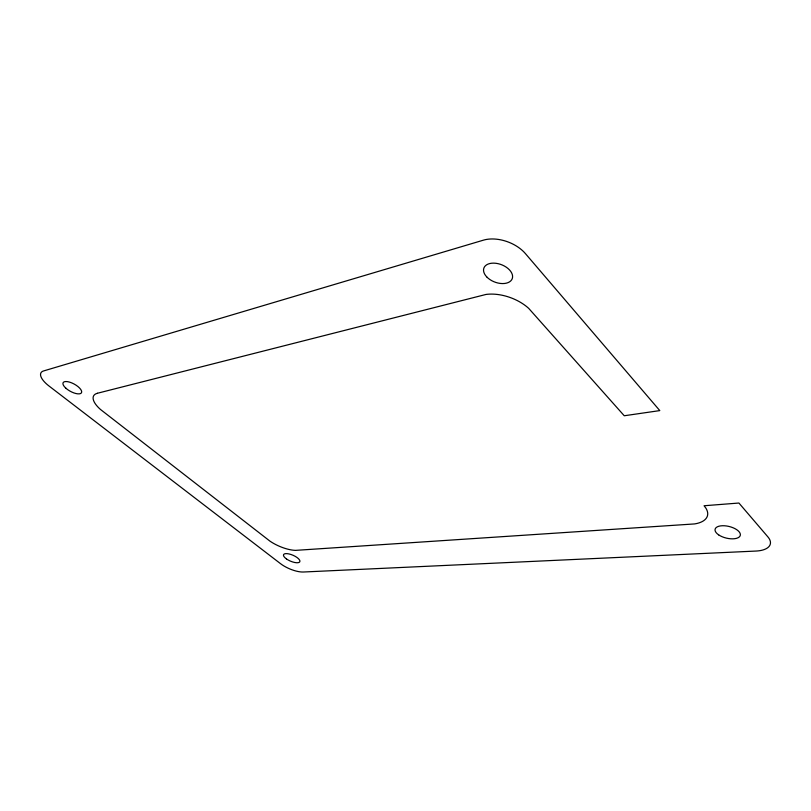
<?xml version="1.0" encoding="UTF-8"?>
<svg xmlns="http://www.w3.org/2000/svg" width="811" height="811" viewBox="0 0 811 811"><rect width="100%" height="100%" fill="white"/><g stroke="black" fill="none" stroke-linecap="round" stroke-linejoin="round"><path stroke-width="1.22" d="M97.381 393.274L95.84 393.832A25.911 10.3 27.8 0 0 100.493 409.474L269.992 541.17A22.85 8.495 23.6 0 0 295.468 550.375L694.571 523.926A32.156 15.257 14.7 0 0 705.702 507.879L704.06 505.75L738.922 503.033L767.926 536.923A26.084 11.952 13.2 0 1 756.014 551.054L303.436 572.008A17.568 6.285 23.3 0 1 280.555 563.686L49.005 386.006A20.985 8.171 29 0 1 43.571 370.951L483.427 240.157A30.767 19.231 20.7 0 1 525.437 253.63L659.799 410.599L624.247 415.759L528.701 308.362A36.13 21.127 20.1 0 0 486.042 294.434L97.381 393.274M718.637 534.855A12.966 5.981 13.6 0 0 739.906 536.233A12.966 5.981 13.6 0 0 724.558 525.771A12.966 5.981 13.6 0 0 718.637 534.855M286.405 558.891A8.87 3.203 23.3 0 0 299.817 561.749A8.87 3.203 23.3 0 0 288.878 553.913A8.87 3.203 23.3 0 0 286.405 558.891M65.792 388.124A10.482 4.106 28.7 0 0 81.424 392.848A10.482 4.106 28.7 0 0 69.675 382.153A10.482 4.106 28.7 0 0 65.792 388.124M486.681 276.845A15.135 9.306 20.7 0 0 511.589 279.927A15.135 9.306 20.7 0 0 495.926 263.291A15.135 9.306 20.7 0 0 486.681 276.845"/></g></svg>
